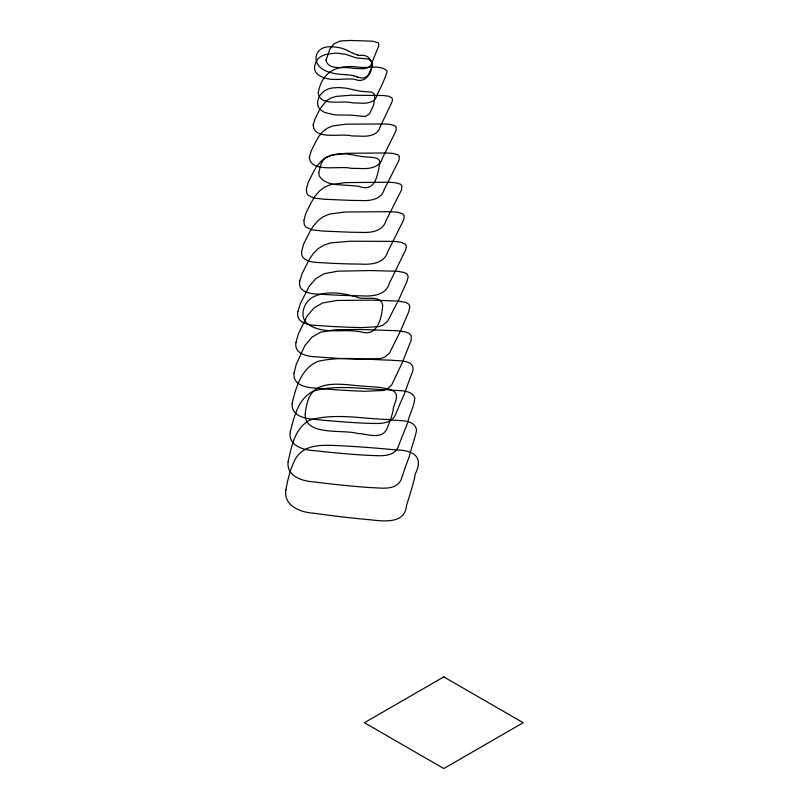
<?xml version="1.0" encoding="UTF-8"?>
<svg xmlns="http://www.w3.org/2000/svg" width="809" height="809" viewBox="0 0 809 809"><rect width="100%" height="100%" fill="white"/><g stroke="black" fill="none" stroke-linecap="round" stroke-linejoin="round"><path stroke-width="1.21" d="M369.794 71.829C375.042 63.891 370.158 54.041 360.096 55.336M366.366 76.693L364.505 77.634A5.481 3.246 10.9 0 1 361.35 77.917L358.751 77.371M345.989 74.6C335.29 74.509 316.117 71.748 315.955 57.793C316.289 50.573 323.448 46.234 330.203 46.791A26.798 15.351 12.3 0 1 338.293 47.519L340.801 47.984A21.176 12.084 12.7 0 1 348.841 51.27M357.79 54.931L356.809 54.719A15.846 9.445 11.3 0 1 351.773 52.636M353.695 75.824L352.754 75.561A20.731 11.811 11.2 0 0 346.04 74.782M357.143 76.906L354.635 76.107A37.79 21.6 11.5 0 0 353.735 75.763M351.713 52.676L348.992 51.169M358.69 77.492A30.075 18.314 10.8 0 1 357.082 77.017M369.652 71.799A25.564 15.078 10.8 0 1 366.588 76.804M360.086 55.497A28.861 17.636 11.4 0 1 357.76 55.093M292.17 403.317C290.755 415.968 305.59 418.941 315.186 419.396C329.111 420.882 343.067 421.974 357.042 422.783A408.383 235.773 0 0 0 366.457 423.259C376.155 423.249 389.776 425.595 395.247 415.28C398.291 407.938 401.325 400.597 404.631 393.356C407.16 385.822 410.011 378.41 412.802 370.977C415.31 359.439 398.574 361.138 391.394 360.177C367.094 359.793 342.207 355.95 318.271 361.279C301.545 367.822 295.821 387.43 292.17 403.317M309.351 157.745C311.354 173.257 340.023 165.37 351.055 168.323A281.775 162.68 0 0 0 359.692 168.464C368.338 169.051 379.664 168.11 382.435 158.149A171.69 99.123 0 0 1 384.447 154.135L395.884 130.916L396.279 127.367L394.873 125.729L390.241 124.424L383.972 123.989L346.201 124.161L332.792 125.901L327.311 128.206L323.003 131.473L318.797 136.458L315.874 141.484L311.01 151.364L309.351 157.745M288.115 461.818C286.244 476.541 302.89 481.365 314.468 481.952C329.678 483.954 344.937 485.542 360.227 486.826A456.377 263.491 0 0 0 370.492 487.605C380.634 487.726 395.631 491.103 401.082 479.767C403.762 471.89 406.421 464.002 409.394 456.215C411.417 447.428 414.855 438.974 416.584 430.155C414.602 418.243 397.684 421.479 388.805 419.517C362.756 418.9 335.684 412.812 310.211 419.942C294.86 427.658 291.402 446.578 288.115 461.818M301.636 251.629C300.574 261.145 312.264 262.298 319.151 262.551C329.637 263.279 340.134 263.704 350.641 263.956A331.427 191.349 0 0 0 360.794 264.098C371.007 264.765 384.326 263.603 387.653 251.892A203.413 117.436 0 0 1 390.059 247.17L403.711 219.805L404.207 215.629L402.558 213.707L397.128 212.18L389.756 211.685L345.301 211.998L329.496 214.072L323.034 216.812L317.927 220.655L312.941 226.54L309.453 232.466L303.648 244.106L301.636 251.629M306.358 189.245L306.823 193.149L308.158 195.333L313.841 198.053L324.439 199.277L350.732 200.379A300.26 173.359 0 0 0 359.934 200.49C369.207 201.097 381.261 200.015 384.305 189.407A184.816 106.707 0 0 1 386.5 185.13L398.938 160.313L399.393 156.542L397.917 154.792L392.992 153.417L386.308 152.972L346.03 153.295L331.7 155.186L325.835 157.674L321.203 161.163L316.673 166.502L313.488 171.872L308.199 182.429L306.358 189.245M326.027 60.048C328.161 71.152 344.553 66.014 352.845 68.31A179.911 103.876 0 0 0 358.276 68.563C363.433 69.058 370.724 68.886 371.968 62.515A99.537 57.469 0 0 1 373 60.038L378.845 45.668L378.511 42.867L372.322 41.178L350.075 40.45L340.174 41.006L333.834 43.898L329.88 49.207L326.027 60.048M382.677 305.458C381.878 316.744 378.096 336.19 362.604 332.277C345.028 327.908 325.289 335.199 309.139 324.905A27.132 15.664 0 0 1 304.953 321.062C299.664 312.557 305.61 299.674 314.681 296.296A26.99 15.583 0 0 1 321.486 294.072C333.197 291.382 345.261 293.748 356.597 296.994C364.535 300.958 380.806 293.637 382.677 305.458M303.85 220.523L304.326 224.639L305.731 226.935L311.708 229.807L322.882 231.081L350.59 232.223A316.42 182.682 0 0 0 360.288 232.335C370.077 232.972 382.778 231.819 386.004 220.645A195.191 112.694 0 0 1 388.32 216.124L401.497 189.963L401.982 185.979L400.425 184.149L395.237 182.692L388.199 182.227L345.736 182.601L330.628 184.614L324.449 187.233L319.555 190.914L314.762 196.547L311.404 202.21L305.802 213.333L303.85 220.523M372.1 64.073C372.029 73.366 365.193 84.096 354.554 79.211C342.682 77.907 329.394 82.498 318.695 75.095A19.558 11.296 0 0 1 316.461 73.083C312.79 68.907 315.035 62.455 318.2 58.683A17.505 10.102 0 0 1 325.835 54.476L333.915 53.273A28.78 16.615 0 0 1 338.081 53.252L345.756 54.355L356.263 57.894L368.317 58.996L371.159 61.14L372.1 64.073M317.563 103.299L318.068 106.464L319.565 108.75A20.053 11.579 0 0 0 321.901 110.803A18.87 10.891 0 0 0 324.894 112.491L334.956 114.929L351.541 115.171L365.375 116.516L369.531 113.836L373.222 105.888A144.002 83.145 0 0 0 373.819 103.562A123.059 71.05 0 0 0 374.668 98.597L374.405 94.289L371.736 92.135L360.369 91.265L346.191 88.171L339.264 87.584A24.412 14.097 0 0 0 334.946 87.807C325.987 87.726 317.856 94.056 317.563 103.299M294.092 372.909C292.271 385.013 306.611 387.845 315.692 388.118C329.041 389.392 342.419 390.292 355.808 390.919A388.957 224.558 0 0 0 364.849 391.273L382.617 390.514L387.147 388.987L391.708 384.973L402.498 362.119L411.073 340.528L411.255 335.634L409.132 333.318L405.117 331.842L396.875 330.719L359.762 329.465L335.199 329.708L320.536 332.216L311.92 337.211L304.912 345.544L296.296 364.222L294.092 372.909M285.901 489.769C283.221 506.04 301.09 512.704 314.246 513.24C332.539 515.889 350.904 518.033 369.308 519.691C382.445 521.077 404.803 524.616 406.431 505.918C409.506 495.26 413.399 484.834 415.3 473.852C424.31 456.468 412.63 450.057 396.026 449.956C377.864 448.135 359.651 446.74 341.418 445.799C325.825 445.223 305.276 442.766 295.791 458.319C290.411 467.946 287.873 479.009 285.901 489.769M305.256 414.279C304.589 436.415 343.532 429.144 357.527 433.482C366.861 433.563 380.857 440.116 386.601 429.498C389.149 423.279 391.819 417.019 393.073 410.375C393.164 404.015 400.586 395.338 393.245 390.838C383.426 386.672 372.453 387.015 361.997 386.055C343.704 384.892 313.75 377.783 307.481 402.073A185.17 106.909 0 0 0 306.439 406.108L305.903 408.788A150.626 86.957 0 0 0 305.256 414.279M290.279 431.703C287.812 445.729 303.84 450.38 314.782 450.674C329.324 452.393 343.906 453.718 358.508 454.749A430.631 248.626 0 0 0 368.338 455.366C378.258 455.416 392.537 458.238 398.008 447.438C400.971 439.186 404.429 431.126 407.534 422.925C409.334 414.39 414.279 406.553 414.825 397.826C410.578 388.492 397.037 391.435 388.613 389.766C363.585 389.483 337.535 384.063 313.144 391.212C298.197 398.736 294.072 416.847 290.279 431.703M318.23 92.752C319.585 107.101 342.369 99.942 352.168 102.844A228.482 131.907 0 0 0 359.125 103.067C365.911 103.623 375.154 103.147 377.055 95.047A132.514 76.511 0 0 1 378.531 91.842C381.818 85.198 385.135 78.362 387.187 71.283C381.16 64.174 367.529 68.704 358.822 67.117C337.768 64.346 322.194 70.868 318.23 92.752M295.973 342.389C293.839 353.978 307.693 356.688 316.329 356.809C329.132 357.912 341.974 358.65 354.817 359.135A371.705 214.607 0 0 0 363.494 359.388L380.594 358.488L384.993 356.981L389.493 353.088L400.495 331.012L408.676 311.981L409.91 306.894L408.919 304.255L405.956 302.485L398.776 301.1L371.159 300.129L336.696 300.473L322.528 303.021L314.104 307.905L307.137 315.975L298.339 334.006L295.973 342.389M318.726 172.6L319.282 176.069L321.942 179.285A22.47 12.974 0 0 0 334.016 184.412L353.938 185.797A79.727 46.022 0 0 1 358.731 186.292C374.982 192.582 377.206 176.524 379.431 165.157C382.546 156.622 370.947 157.391 365.698 156.936C358.245 156.299 350.995 154.155 343.512 153.811A22.814 13.166 0 0 0 328.818 156.279C321.122 158.18 320.657 166.391 318.726 172.6M297.864 311.748C295.507 322.862 308.876 325.461 317.098 325.461C329.394 326.421 341.711 327.038 354.039 327.402A356.021 205.547 0 0 0 362.371 327.584L378.834 326.593L383.102 325.107L387.511 321.325L398.594 300.028L406.887 281.663L408.191 276.769L407.301 274.241L404.49 272.552L397.623 271.288L371.088 270.55L337.96 271.146L324.278 273.705L316.066 278.468L309.19 286.275L300.321 303.678L297.864 311.748M313.204 124.788C313.558 140.847 341.115 132.888 351.551 135.912A259.092 149.584 0 0 0 359.469 136.094C367.326 136.67 377.763 135.932 380.169 126.76A154.883 89.425 0 0 1 381.939 123.089L392.041 101.843L392.496 99.568L391.869 97.758L388.411 96.15L382.991 95.513L350.509 95.25L335.957 96.423L330.608 98.152L326.361 100.882L320 108.79L314.994 118.994L313.204 124.788M299.785 280.996C297.308 291.634 310.191 294.132 318.028 294.051C328.97 294.84 339.922 295.336 350.894 295.639A346.1 199.813 0 0 0 361.481 295.831C372.069 296.569 385.994 295.457 389.351 283.211A209.905 121.188 0 0 1 391.799 278.286L405.713 249.799L406.361 246.755L405.552 244.338L400.961 242.204L393.72 241.375L350.257 241.234L330.77 242.892L323.58 245.248L317.846 248.919L313.427 253.359L309.19 259.547L302.293 273.23L299.785 280.996M443.807 676.89L364.424 722.72L443.807 768.55L523.18 722.72L443.807 676.89"/></g></svg>
